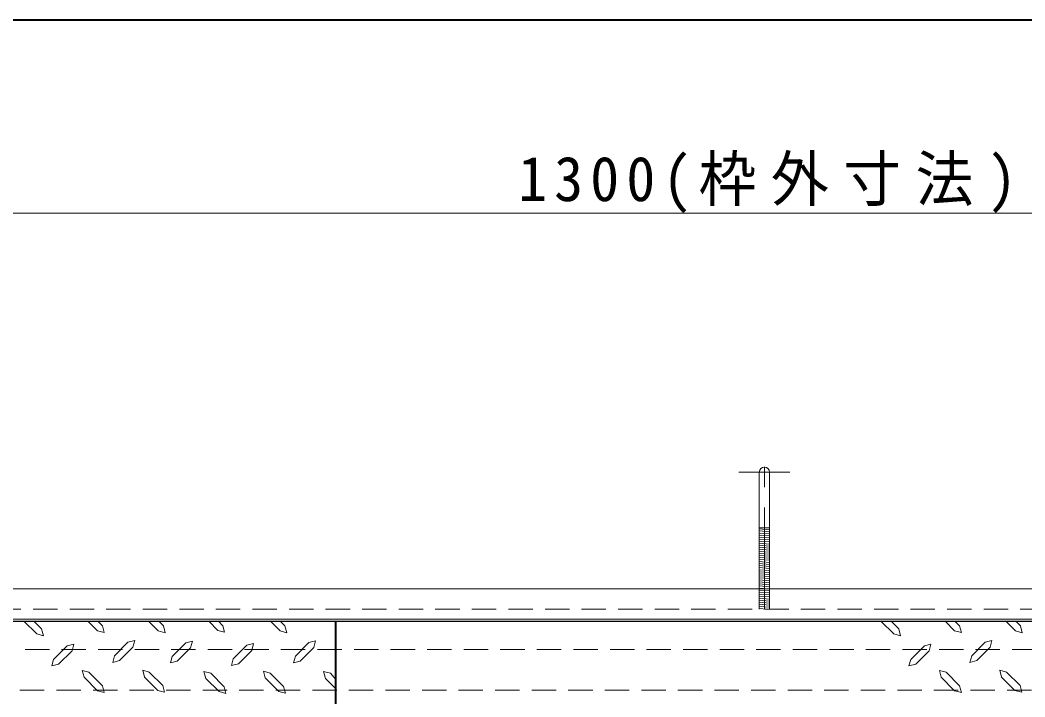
# Model space of a CAD drawing. Units: millimetres at full size, sheet at 1:10; details may follow other scales. Extents: x -2125 to 1925, y -1405 to 1405.
# Drawn here: x -699.2 to -204.5, y 1071.7 to 1405 of the extents above; entities that cross this region are included whole.
import ezdxf

# ---------------------------------------------------------------- set-up
doc = ezdxf.new("R2010")
doc.units = ezdxf.units.MM
doc.header["$LTSCALE"] = 10
doc.linetypes.add('CHAIN1', pattern=[8, 5, -1, 1, -1])
doc.linetypes.add('DASHED1', pattern=[1.8, 1.2, -0.6])
doc.layers.add('0-A', color=4, linetype='Continuous', lineweight=9)
doc.styles.add('ＭＳ ゴシック', font='')
doc.styles.get('ＭＳ ゴシック').set_extended_font_data('MS Gothic')

msp = doc.modelspace()

# ---------------------------------------------------------------- linework, layer by layer
at = {"layer": '0-A', "color": 1, "lineweight": 40}
for p, q in [((1925.2, 1405.02), (-2124.8, 1405.02)), ((-543.8, 775.02), (-543.8, 1109.02))]:
    msp.add_line(p, q, dxfattribs=at)
at = {"layer": '0-A'}
for p, q in [((-982.8, 1310.02), (317.2, 1310.02)), ((-335.3, 1154.92), (-330.3, 1154.92)), ((-330.3, 1154.05), (-335.3, 1154.46)), ((-330.3, 1153.04), (-335.3, 1153.45)), ((-330.3, 1152.04), (-335.3, 1152.45)), ((-330.3, 1151.04), (-335.3, 1151.45)), ((-330.3, 1150.03), (-335.3, 1150.44)), ((-330.3, 1149.03), (-335.3, 1149.44)), ((-330.3, 1148.03), (-335.3, 1148.44)), ((-330.3, 1147.02), (-335.3, 1147.43)), ((-330.3, 1146.02), (-335.3, 1146.43)), ((-330.3, 1145.02), (-335.3, 1145.43)), ((-330.3, 1144.01), (-335.3, 1144.42)), ((-330.3, 1143.01), (-335.3, 1143.42)), ((-330.3, 1142.01), (-335.3, 1142.42)), ((-330.3, 1141), (-335.3, 1141.41)), ((-330.3, 1140), (-335.3, 1140.41)), ((-330.3, 1139), (-335.3, 1139.41)), ((-330.3, 1137.99), (-335.3, 1138.4)), ((-330.3, 1136.99), (-335.3, 1137.4)), ((-330.3, 1135.99), (-335.3, 1136.4)), ((-330.3, 1134.98), (-335.3, 1135.39)), ((-330.3, 1133.98), (-335.3, 1134.39)), ((-330.3, 1132.98), (-335.3, 1133.39)), ((-330.3, 1131.97), (-335.3, 1132.38)), ((-330.3, 1130.97), (-335.3, 1131.38)), ((-330.3, 1129.97), (-335.3, 1130.38)), ((-330.3, 1128.96), (-335.3, 1129.37)), ((-330.3, 1127.96), (-335.3, 1128.37)), ((-330.3, 1126.96), (-335.3, 1127.37)), ((-330.3, 1125.95), (-335.3, 1126.36)), ((-331.13, 1125.02), (-335.3, 1125.36)), ((-697.4, 1109.02), (-691.06, 1102.82)), ((-692.42, 1109.02), (-688.64, 1105.24)), ((-665.86, 1109.02), (-661.13, 1104.29)), ((-635.93, 1109.02), (-631.21, 1104.29)), ((-631, 1109.02), (-628.69, 1106.71)), ((-606.36, 1109.02), (-601.91, 1104.4)), ((-601.6, 1109.02), (-599.39, 1106.81)), ((-575.98, 1109.02), (-571.25, 1104.29)), ((-571.15, 1109.02), (-568.84, 1106.71)), ((-275.4, 1109.02), (-269.06, 1102.82)), ((-270.42, 1109.02), (-266.64, 1105.24)), ((-243.86, 1109.02), (-239.13, 1104.29)), ((-213.93, 1109.02), (-209.21, 1104.29)), ((-209, 1109.02), (-206.69, 1106.71)), ((-627.85, 1103.35), (-631.21, 1104.29)), ((-628.69, 1106.71), (-627.85, 1103.35)), ((-598.55, 1103.56), (-601.91, 1104.4)), ((-599.39, 1106.81), (-598.55, 1103.56)), ((-567.89, 1103.35), (-571.25, 1104.29)), ((-568.84, 1106.71), (-567.89, 1103.35)), ((-205.85, 1103.35), (-209.21, 1104.29)), ((-206.69, 1106.71), (-205.85, 1103.35)), ((-624.28, 1091.69), (-617.66, 1098.41)), ((-563.69, 1091.8), (-557.08, 1098.52)), ((-557.08, 1098.52), (-553.72, 1099.36)), ((-553.72, 1099.36), (-554.66, 1096)), ((-682.76, 1090.22), (-676.04, 1096.94)), ((-680.24, 1087.81), (-673.63, 1094.42)), ((-676.04, 1096.94), (-672.79, 1097.78)), ((-672.79, 1097.78), (-673.63, 1094.42)), ((-650.21, 1089.59), (-643.7, 1096.21)), ((-621.86, 1089.28), (-615.25, 1095.89)), ((-594.25, 1090.43), (-587.53, 1097.15)), ((-591.73, 1088.02), (-585.11, 1094.63)), ((-587.53, 1097.15), (-584.27, 1097.99)), ((-584.27, 1097.99), (-585.11, 1094.63)), ((-561.28, 1089.38), (-554.66, 1096)), ((-260.76, 1090.22), (-254.04, 1096.94)), ((-258.24, 1087.81), (-251.63, 1094.42)), ((-254.04, 1096.94), (-250.79, 1097.78)), ((-250.79, 1097.78), (-251.63, 1094.42)), ((-228.21, 1089.59), (-221.7, 1096.21)), ((-682.76, 1090.22), (-683.6, 1086.97)), ((-652.73, 1092.01), (-653.57, 1088.75)), ((-650.21, 1089.59), (-653.57, 1088.75)), ((-624.28, 1091.69), (-625.22, 1088.44)), ((-621.86, 1089.28), (-625.22, 1088.44)), ((-594.25, 1090.43), (-595.09, 1087.18)), ((-563.69, 1091.8), (-564.64, 1088.54)), ((-561.28, 1089.38), (-564.64, 1088.54)), ((-260.76, 1090.22), (-261.6, 1086.97)), ((-230.73, 1092.01), (-231.57, 1088.75)), ((-228.21, 1089.59), (-231.57, 1088.75)), ((-680.24, 1087.81), (-683.6, 1086.97)), ((-665.33, 1083.92), (-668.59, 1084.76)), ((-667.75, 1081.4), (-668.59, 1084.76)), ((-665.33, 1083.92), (-658.72, 1077.2)), ((-638.03, 1081.51), (-638.87, 1084.87)), ((-635.62, 1083.92), (-638.87, 1084.87)), ((-635.62, 1083.92), (-628.9, 1077.31)), ((-605.38, 1083.4), (-608.74, 1084.24)), ((-607.79, 1080.88), (-608.74, 1084.24)), ((-605.38, 1083.4), (-598.76, 1076.78)), ((-591.73, 1088.02), (-595.09, 1087.18)), ((-578.5, 1081.09), (-579.44, 1084.45)), ((-576.08, 1083.5), (-579.44, 1084.45)), ((-576.08, 1083.5), (-569.47, 1076.89)), ((-546.47, 1083.4), (-549.83, 1084.24)), ((-548.89, 1080.88), (-549.83, 1084.24)), ((-546.47, 1083.4), (-543.8, 1080.34)), ((-258.24, 1087.81), (-261.6, 1086.97)), ((-243.33, 1083.92), (-246.59, 1084.76)), ((-245.75, 1081.4), (-246.59, 1084.76)), ((-243.33, 1083.92), (-236.72, 1077.2)), ((-216.03, 1081.51), (-216.87, 1084.87)), ((-213.62, 1083.92), (-216.87, 1084.87)), ((-213.62, 1083.92), (-206.9, 1077.31)), ((-667.75, 1081.4), (-661.13, 1074.79)), ((-638.03, 1081.51), (-631.42, 1074.89)), ((-607.79, 1080.88), (-601.28, 1074.37)), ((-578.5, 1081.09), (-571.88, 1074.47)), ((-548.89, 1080.88), (-543.8, 1075.79)), ((-245.75, 1081.4), (-239.13, 1074.79)), ((-216.03, 1081.51), (-209.42, 1074.89)), ((-628.06, 1074.05), (-631.42, 1074.89)), ((-628.9, 1077.31), (-628.06, 1074.05)), ((-597.92, 1073.42), (-601.28, 1074.37)), ((-598.76, 1076.78), (-597.92, 1073.42)), ((-568.52, 1073.63), (-571.88, 1074.47)), ((-569.47, 1076.89), (-568.52, 1073.63)), ((-206.06, 1074.05), (-209.42, 1074.89)), ((-206.9, 1077.31), (-206.06, 1074.05))]:
    msp.add_line(p, q, dxfattribs=at)
at = {"layer": '0-A', "linetype": 'CHAIN1'}
for p, q in [((-332.8, 1115.02), (-332.8, 1194.92)), ((-345.3, 1182.42), (-320.3, 1182.42))]:
    msp.add_line(p, q, dxfattribs=at)
at = {"layer": '0-A', "color": 7, "lineweight": 18}
for p, q in [((-335.3, 1182.42), (-335.3, 1125.02)), ((-330.3, 1182.42), (-330.3, 1125.02)), ((317.2, 1125.02), (-982.8, 1125.02)), ((302.2, 1110.02), (-967.8, 1110.02))]:
    msp.add_line(p, q, dxfattribs=at)
at = {"layer": '0-A', "linetype": 'DASHED1'}
for p, q in [((-335.3, 1125.02), (-335.3, 1115.02)), ((-330.3, 1123.95), (-335.3, 1124.36)), ((-330.3, 1122.94), (-335.3, 1123.35)), ((-330.3, 1124.95), (-331.13, 1125.02)), ((-330.3, 1125.02), (-330.3, 1115.02)), ((-330.3, 1121.94), (-335.3, 1122.35)), ((-330.3, 1120.94), (-335.3, 1121.35)), ((-330.3, 1119.93), (-335.3, 1120.34)), ((-330.3, 1118.93), (-335.3, 1119.34)), ((-330.3, 1117.93), (-335.3, 1118.34)), ((-962.8, 1115.02), (297.2, 1115.02)), ((-330.3, 1116.92), (-335.3, 1117.33)), ((-330.3, 1115.92), (-335.3, 1116.33)), ((-331.54, 1115.02), (-335.3, 1115.33)), ((287.2, 1095.02), (-796.8, 1095.02)), ((-789.33, 1075.02), (267.2, 1075.02))]:
    msp.add_line(p, q, dxfattribs=at)
at = {"layer": '0-A', "color": 5, "lineweight": 25}
msp.add_line((-802.7, 1109.02), (300.2, 1109.02), dxfattribs=at)
at = {"layer": '0-A'}
for points in [[(-661.03, 1109.02), (-658.72, 1106.71), (-657.77, 1103.45), (-661.13, 1104.29)], [(-239.03, 1109.02), (-236.72, 1106.71), (-235.77, 1103.45), (-239.13, 1104.29)], [(-688.64, 1105.24), (-687.7, 1101.88), (-691.06, 1102.82)], [(-266.64, 1105.24), (-265.7, 1101.88), (-269.06, 1102.82)], [(-652.73, 1092.01), (-646.12, 1098.73), (-642.76, 1099.57), (-643.7, 1096.21)], [(-617.66, 1098.41), (-614.41, 1099.25), (-615.25, 1095.89)], [(-230.73, 1092.01), (-224.12, 1098.73), (-220.76, 1099.57), (-221.7, 1096.21)], [(-658.72, 1077.2), (-657.77, 1073.95), (-661.13, 1074.79)], [(-236.72, 1077.2), (-235.77, 1073.95), (-239.13, 1074.79)]]:
    msp.add_lwpolyline(points, dxfattribs=at)
at = {"layer": '0-A', "color": 7, "lineweight": 18}
msp.add_arc((-332.8, 1182.42), 2.5, 0, 180, dxfattribs=at)

# ---------------------------------------------------------------- texts
at = {"layer": '0-A', "color": 7, "insert": (-454.05, 1310.02), "char_height": 21.99, "attachment_point": 7, "style": 'ＭＳ ゴシック'}
msp.add_mtext('\\T1.25;\\W0.95;1300(枠外寸法)', dxfattribs=at)

doc.saveas('drawing.dxf')
